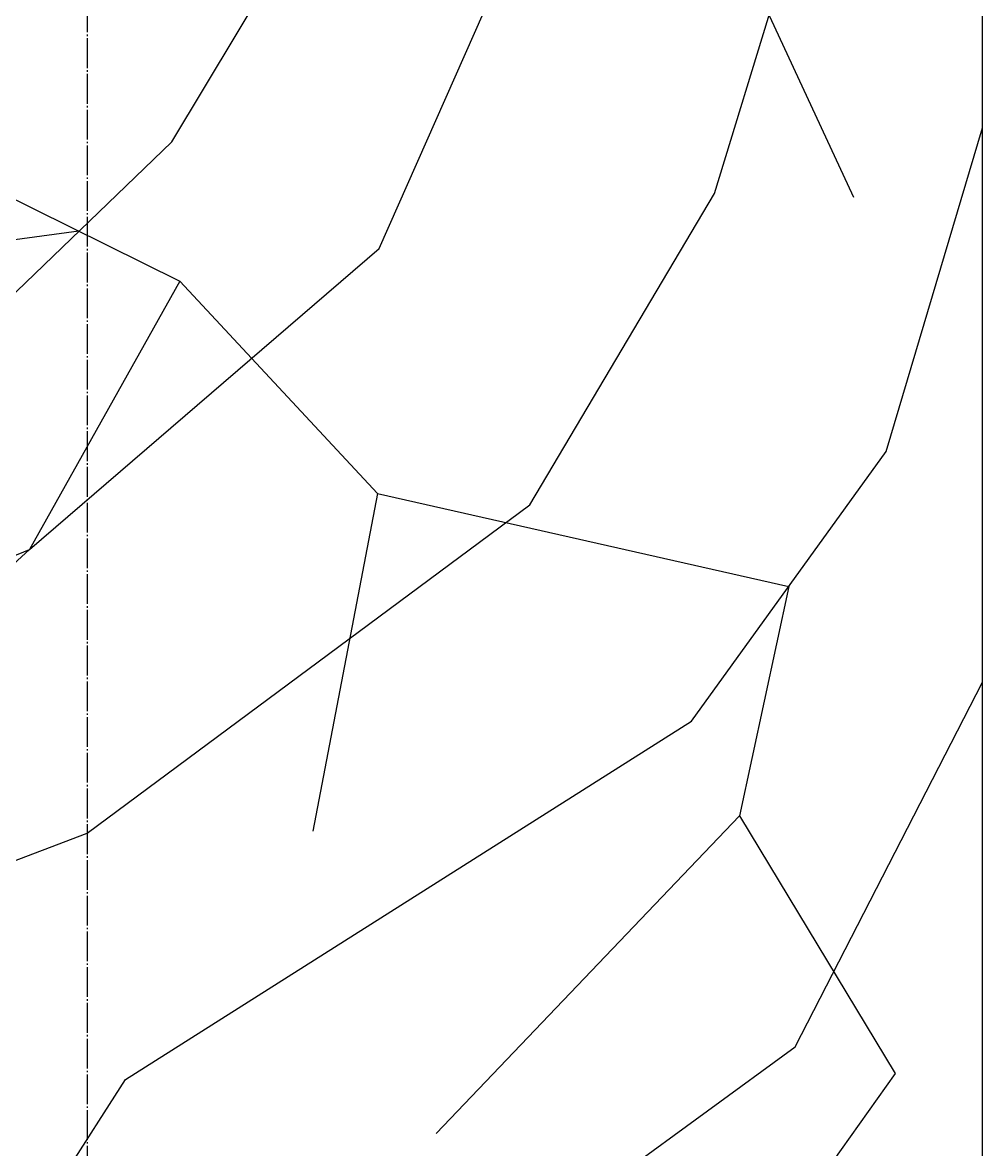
# Model space of a CAD drawing. Header units: millimetres. Extents: x -229914 to 856942, y -268655 to 87212.
# Drawn here: x 418264 to 418908, y -254225 to -253468 of the extents above; entities that cross this region are included whole.
import ezdxf

# ---------------------------------------------------------------- set-up
doc = ezdxf.new("R2010")
doc.units = ezdxf.units.MM
doc.linetypes.add('DASHDOT_axis', pattern=[24, 20, -1.5, 1, -1.5])

msp = doc.modelspace()

# ---------------------------------------------------------------- linework, layer by layer
at = {"lineweight": 25}
for p, q in [((418730.12076, -253387.85472), (418821.85715, -253585.4418)), ((418035.86082, -253476.68913), (418369.41712, -253641.94024)), ((418843.71786, -253756.40406), (418908.41662, -253538.87272)), ((418301.67253, -253608.37808), (418103.93805, -253634.79544)), ((418369.41712, -253641.94024), (418268.45635, -253822.08557)), ((418369.41712, -253641.94024), (418502.24009, -253784.5935)), ((418713.11595, -253937.36815), (418843.71786, -253756.40406)), ((418502.24009, -253784.5935), (418458.77268, -254011.34976)), ((418502.24009, -253784.5935), (418778.4169, -253846.8861)), ((418268.45635, -253822.08557), (418043.02952, -254030.03583)), ((418778.4169, -253846.8861), (418745.2106, -254001.12634)), ((418782.63732, -254156.28386), (418908.41662, -253911.22305)), ((418517.96806, -254061.12585), (418713.11595, -253937.36815)), ((418745.2106, -254001.12634), (418541.64062, -254214.37839)), ((418745.2106, -254001.12634), (418849.87045, -254174.12406)), ((418332.99901, -254178.10302), (418517.96806, -254061.12585)), ((418594.28772, -254293.51399), (418782.63732, -254156.28386)), ((418266.63816, -254281.75138), (418332.99901, -254178.10302)), ((418849.87045, -254174.12406), (418728.2553, -254345.07494))]:
    msp.add_line(p, q, dxfattribs=at)
at = {"linetype": 'DASHDOT_axis', "lineweight": 25}
msp.add_lwpolyline([(418307.26238, -250790.7172), (418307.26238, -256479.843)], dxfattribs=at)
at = {"lineweight": 25}
msp.add_lwpolyline([(418908.41662, -255037.68638), (418908.41662, -252933.64655), (417706.10815, -252933.64655), (417706.10815, -255037.68638)], close=True, dxfattribs=at)
for points in [[(417706.10815, -254095.03709), (417970.55435, -254140.80034), (418307.26238, -254012.66901), (418604.42843, -253792.10043), (418728.40159, -253583.06032), (418807.73991, -253324.0487), (418792.79217, -253132.74534), (418755.34162, -252933.64655)], [(417706.10815, -253762.76289), (417963.90598, -253794.33907), (418204.3979, -253702.06293), (418364.08441, -253548.26941), (418473.7487, -253365.63955), (418523.94615, -253094.11791), (418514.56821, -252933.64655)], [(417706.10815, -253909.46305), (417996.9504, -253933.68085), (418268.45635, -253822.08557), (418503.37602, -253620.05957), (418605.43157, -253389.17269), (418649.83782, -253086.43848)]]:
    msp.add_lwpolyline(points, dxfattribs=at)

doc.saveas('drawing.dxf')
